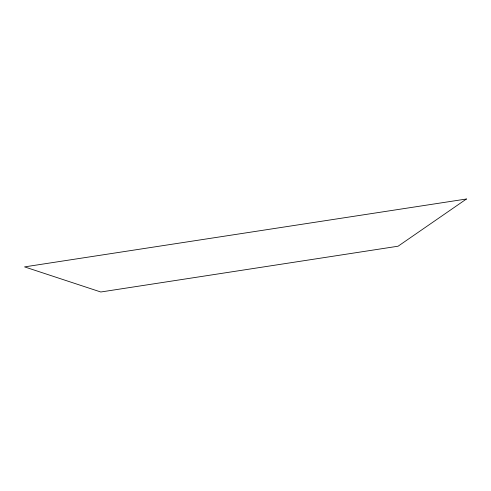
<?xml version="1.0" encoding="UTF-8"?>
<svg xmlns="http://www.w3.org/2000/svg" width="491" height="491" viewBox="0 0 491 491"><rect width="100%" height="100%" fill="white"/><g stroke="black" fill="none" stroke-linecap="round" stroke-linejoin="round"><path stroke-width="0.74" d="M466.45 199.002L398.084 246.212L100.802 291.998L24.55 266.889L466.45 199.002"/></g></svg>
